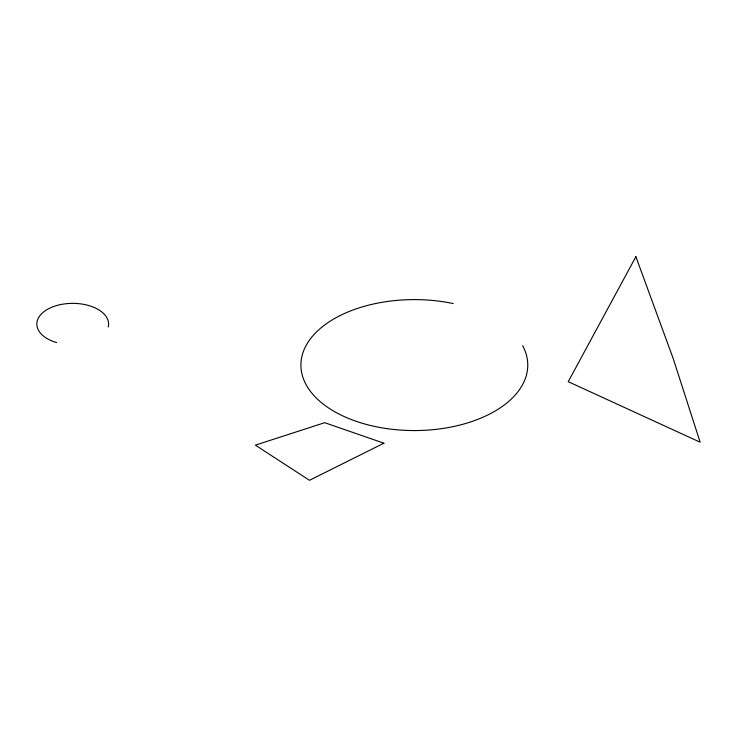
<?xml version="1.0" encoding="UTF-8"?>
<svg xmlns="http://www.w3.org/2000/svg" width="737" height="737" viewBox="0 0 737 737"><rect width="100%" height="100%" fill="white"/><g stroke="black" fill="none" stroke-linecap="round" stroke-linejoin="round"><path stroke-width="1.11" d="M56.666 342.604A35.873 20.71 0 0 1 39.089 316.846A35.873 20.71 0 0 1 81.558 304.003A35.873 20.71 0 0 1 108.228 327.007M522.662 345.671A113.424 65.482 0 0 1 423.849 430.334A113.424 65.482 0 0 1 301.912 356.395A113.424 65.482 0 0 1 453.237 303.57M635.884 256.697L568.236 381.683L700.15 442.218L673.093 358.246L635.884 256.697M383.894 443.195L309.485 480.303L255.361 445.148L324.704 422.688L383.894 443.195"/></g></svg>
